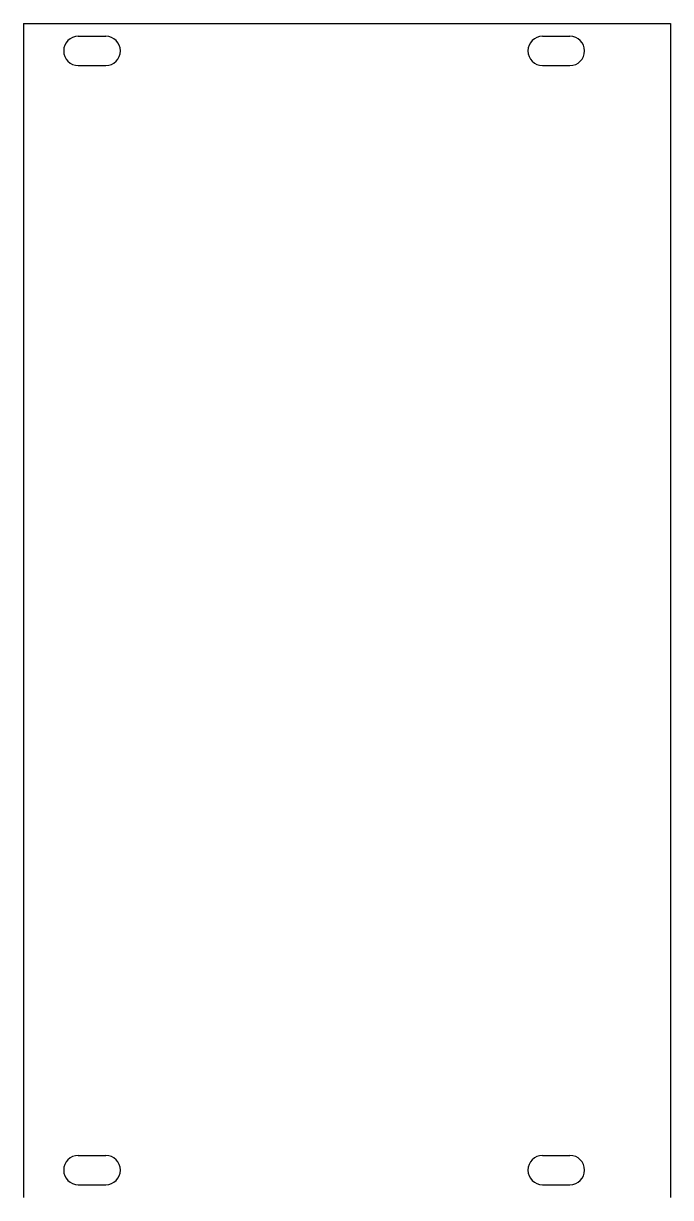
# Model space of a CAD drawing. Extents: x 0 to 71, y 0 to 128.
import ezdxf

# ---------------------------------------------------------------- set-up
doc = ezdxf.new("R2010")
doc.units = 0
doc.layers.add('LAYER1', color=7, linetype='CONTINUOUS')

msp = doc.modelspace()

# ---------------------------------------------------------------- linework, layer by layer
at = {"layer": 'LAYER1', "color": 178, "ltscale": 25.4}
for p, q in [((0, 128.5), (0, 0)), ((0, 128.5), (70.8, 128.5)), ((6, 127.1), (9, 127.1)), ((56.8, 127.1), (59.8, 127.1)), ((6, 123.9), (9, 123.9)), ((56.8, 123.9), (59.8, 123.9)), ((6, 4.6), (9, 4.6)), ((56.8, 4.6), (59.8, 4.6)), ((6, 1.4), (9, 1.4)), ((56.8, 1.4), (59.8, 1.4))]:
    msp.add_line(p, q, dxfattribs=at)
at = {"layer": 'LAYER1', "color": 7, "ltscale": 25.4}
msp.add_line((70.8, 128.5), (70.8, 0), dxfattribs=at)
at = {"layer": 'LAYER1', "color": 178, "ltscale": 25.4}
for centre, start, end in [((6, 125.5), 90, 270), ((9, 125.5), 270, 90), ((56.8, 125.5), 90, 270), ((59.8, 125.5), 270, 90), ((6, 3), 90, 270), ((9, 3), 270, 90), ((56.8, 3), 90, 270), ((59.8, 3), 270, 90)]:
    msp.add_arc(centre, 1.6, start, end, dxfattribs=at)

doc.saveas('drawing.dxf')
